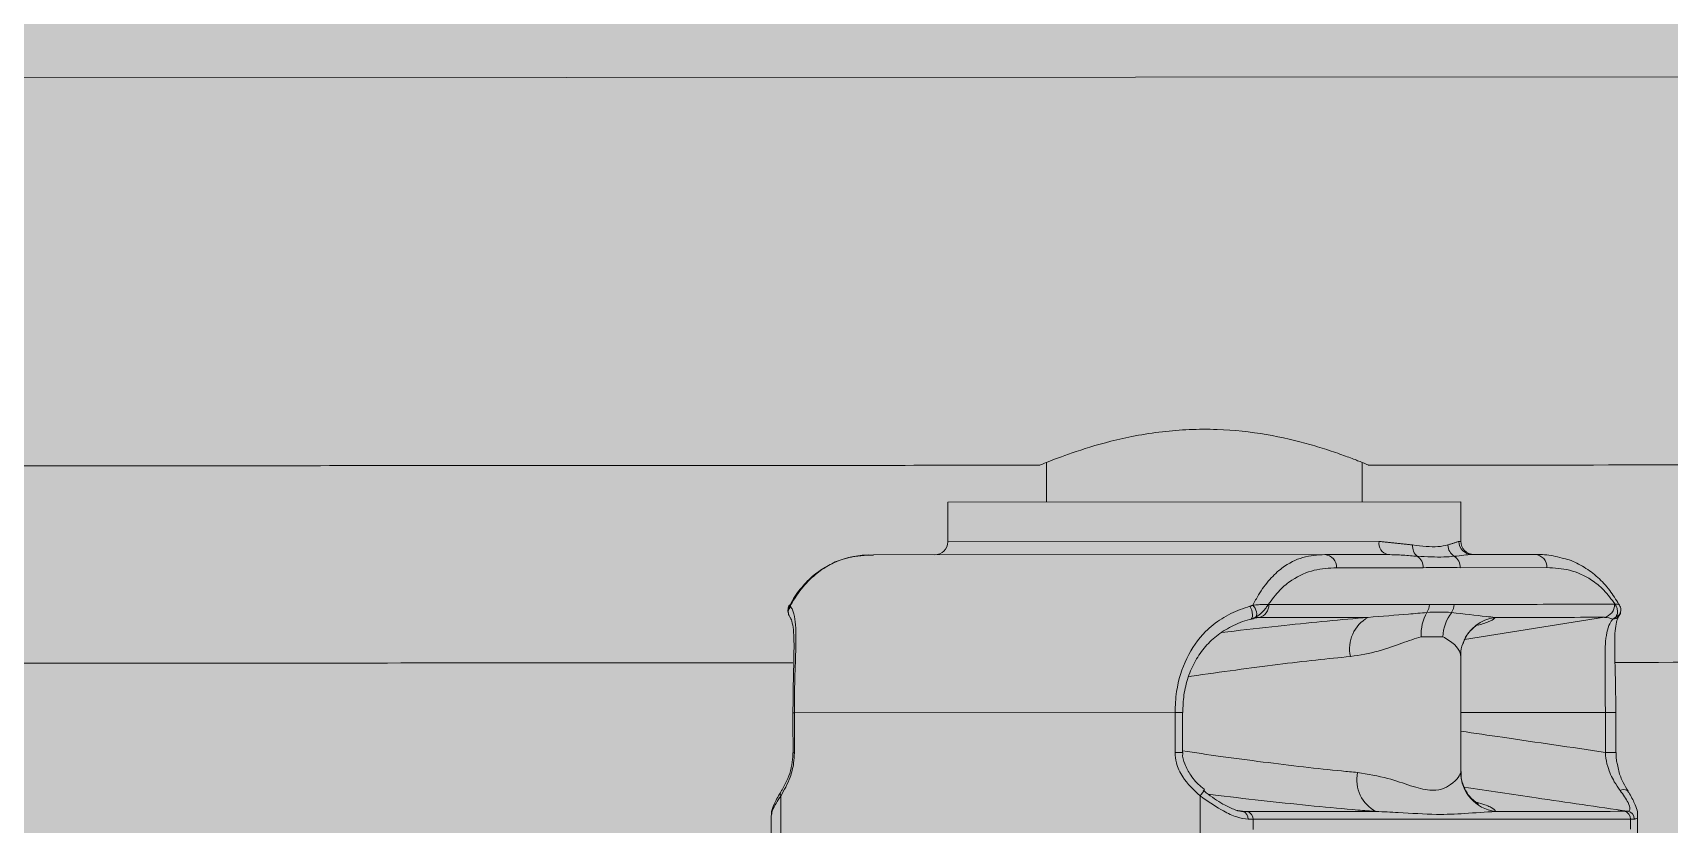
# Model space of a CAD drawing. Header units: millimetres. Extents: x 7964926 to 16080295, y -6277184 to -2986664.
# Drawn here: x 8008879.1 to 8009003.6, y -3080713.9 to -3080653.7 of the extents above; entities that cross this region are included whole.
import ezdxf

# ---------------------------------------------------------------- set-up
doc = ezdxf.new("R2010")
doc.units = ezdxf.units.MM
doc.header["$LTSCALE"] = 2000
doc.header["$MEASUREMENT"] = 0
doc.linetypes.add('160531_SATTVA BANDAPURA_base PLAN$0$160531_SATTVA BANDAPURA_base PLAN$0$PHANTOM', pattern=[63.5, 31.75, -6.35, 6.35, -6.35, 6.35, -6.35])
doc.layers.add('L - paving', color=9, linetype='Continuous', lineweight=5)
doc.layers.add('L-HATCH', color=8, linetype='Continuous', lineweight=5)

# ---------------------------------------------------------------- blocks, each defined once
blk = doc.blocks.new('gym')
at = {"linetype": '160531_SATTVA BANDAPURA_base PLAN$0$160531_SATTVA BANDAPURA_base PLAN$0$PHANTOM', "lineweight": 0}
blk.add_line((-2876.32, -1.56), (-4476.5, -2.46), dxfattribs=at)
at = {"linetype": 'Continuous', "lineweight": 15}
for p, q in [((-3558.04, -34.24), (-3597.05, -34.27)), ((-3597.05, -37.27), (-3564.26, -37.25)), ((-3558.18, -37.25), (-3558.04, -37.25)), ((-3568.38, -38.25), (-3602.71, -38.27)), ((-3568.38, -38.25), (-3563.58, -38.25)), ((-3557.19, -38.24), (-3552.38, -38.24)), ((-3560.9, -39.25), (-3567.49, -39.25)), ((-3551.49, -39.24), (-3558.08, -39.25)), ((-3573.86, -43.1), (-3573.4, -43.03)), ((-3557.75, -44.7), (-3547.11, -43.01)), ((-3608.72, -50.28), (-3608.83, -50.28)), ((-3579.77, -50.26), (-3608.72, -50.28)), ((-3579.77, -50.26), (-3579.19, -50.26)), ((-3558.04, -50.25), (-3547.04, -50.24)), ((-3547.04, -50.24), (-3546.25, -50.24)), ((-3546.25, -50.24), (-3546.25, -50.24)), ((-3608.72, -53.32), (-3608.82, -53.32)), ((-3579.77, -53.3), (-3579.19, -53.3)), ((-3546.25, -53.28), (-3547.04, -53.28)), ((-3546.25, -53.28), (-3546.25, -53.28)), ((-3609.75, -56.6), (-3609.75, -60.95)), ((-3577.87, -60.94), (-3577.87, -56.58)), ((-3545.32, -56.24), (-3545.33, -56.24)), ((-3573.83, -58.37), (-3573.83, -59.14)), ((-3545.13, -59.12), (-3545.13, -58.36))]:
    blk.add_line(p, q, dxfattribs=at)
at = {"linetype": 'Continuous', "lineweight": 15, "flags": 128}
for points in [[(-3574.04, -43.17), (-3573.97, -43.15), (-3573.92, -43.07), (-3573.88, -42.96), (-3573.88, -42.82), (-3573.9, -42.65), (-3573.94, -42.48), (-3574, -42.32), (-3574.07, -42.18)], [(-3573.86, -42.1), (-3573.76, -42.21), (-3573.68, -42.33), (-3573.62, -42.47), (-3573.58, -42.61), (-3573.56, -42.75), (-3573.57, -42.87), (-3573.61, -42.96), (-3573.66, -43.03)], [(-3545.33, -56.24), (-3545.33, -56.24), (-3545.4, -56.16), (-3545.51, -56.12), (-3545.64, -56.1), (-3545.78, -56.12), (-3545.92, -56.17)]]:
    blk.add_lwpolyline(points, dxfattribs=at)
at = {"linetype": 'Continuous', "lineweight": 15}
for centre, radius, start, end in [((-3598.05, -37.27), 1, 270.0323, 0.0323), ((-3563.38, -37.38), 0.888, 171.357, 257.2405), ((-3557.18, -37.25), 0.997, 179.8288, 269.8276), ((-3557.04, -37.24), 1, 180.0323, 270.0323), ((-3568.44, -39.2), 0.951, 356.9366, 86.559), ((-3560.71, -37.61), 0.998, 174.8209, 230.6807), ((-3561.93, -39.23), 1.03, 358.9701, 55.178), ((-3557.98, -37.5), 1.04, 181.4079, 238.7319), ((-3559.11, -39.23), 1.03, 358.9706, 55.1775), ((-3552.44, -39.19), 0.951, 356.9359, 86.5592), ((-3608.67, -42.53), 0.539, 129.6533, 182.5969), ((-3608.6, -42.63), 0.581, 133.2349, 217.5278), ((-3573.6, -42.08), 0.97, 282.0115, 2.5068), ((-3572.63, -43.75), 1.71, 90.0446, 91.7138), ((-3561.51, -42.04), 1.08, 325.6554, 0.3234), ((-3559.63, -42.04), 1.08, 325.6554, 0.3234), ((-3547.32, -42.07), 0.97, 282.0113, 2.5075), ((-3546.35, -43.74), 1.71, 88.3507, 90.0203), ((-3573.4, -44.53), 1.5, 90.0518, 99.0389), ((-3563.77, -45.41), 2.73, 119.1202, 192.4804), ((-3557.88, -44.25), 3.17, 149.5763, 184.3226), ((-3556.18, -44.63), 3.23, 142.1093, 177.5129), ((-3555.05, -45.99), 2.99, 97.0097, 159.7367), ((-3547.12, -44.6), 1.58, 65.7911, 89.6887), ((-3546.46, -42.59), 0.564, 269.0892, 320.5092), ((-3546.43, -42.48), 0.557, 287.4808, 355.9646), ((-3563.23, -55.36), 2.72, 168.2851, 242.8184), ((-3555.04, -54.79), 3, 180.1175, 262.9326), ((-3609.46, -56.44), 0.335, 150.1852, 207.6521), ((-3579.38, -55.13), 2.1, 316.0932, 331.6951), ((-3574.77, -58.32), 0.565, 355.0936, 74.8701), ((-3574.41, -58.35), 0.582, 357.5594, 78.0512), ((-3545.71, -58.33), 0.582, 357.557, 78.0536), ((-3545.44, -58.34), 0.595, 359.276, 80.298)]:
    blk.add_arc(centre, radius, start, end, dxfattribs=at)
for points, knots in [([(-3590.05, -31.46), (-3590.02, -31.45), (-3589.96, -31.42), (-3589.3, -31.15), (-3587.73, -30.54), (-3585.26, -29.76), (-3582.81, -29.21), (-3580.8, -28.9), (-3578.68, -28.72), (-3575.99, -28.71), (-3572.72, -29.07), (-3569.91, -29.74), (-3568, -30.34), (-3566.76, -30.77), (-3565.81, -31.14), (-3565.25, -31.36), (-3565.01, -31.46), (-3565.06, -31.44), (-3565.07, -31.44)], [0, 0, 0, 0, 0.04997, 0.101461, 0.202369, 0.307918, 0.362601, 0.41902, 0.470983, 0.524713, 0.621956, 0.721336, 0.774668, 0.829472, 0.883886, 0.940087, 0.991057, 1, 1, 1, 1]), ([(-3602.71, -38.27), (-3603.34, -38.3), (-3604.61, -38.37), (-3606.25, -39.05), (-3607.55, -40.1), (-3608.4, -41.09), (-3608.86, -41.85), (-3609.02, -42.12)], [0, 0, 0, 0, 0.280779, 0.5672333, 0.7355271, 0.9075266, 1, 1, 1, 1]), ([(-3602.71, -38.29), (-3602.88, -38.28), (-3603.48, -38.27), (-3604.51, -38.43), (-3605.69, -38.79), (-3606.4, -39.24), (-3606.72, -39.44)], [0, 0, 0, 0, 0.1317, 0.460852, 0.756409, 1, 1, 1, 1]), ([(-3573.86, -42.1), (-3573.71, -41.83), (-3573.31, -41.08), (-3572.57, -40.09), (-3571.45, -39.05), (-3570.03, -38.35), (-3568.94, -38.29), (-3568.38, -38.25)], [0, 0, 0, 0, 0.0924729, 0.2605692, 0.4327636, 0.7125975, 1, 1, 1, 1]), ([(-3561.34, -38.38), (-3561.69, -38.35), (-3562.4, -38.28), (-3563.19, -38.26), (-3563.58, -38.25)], [0, 0, 0, 0, 0.503579, 1, 1, 1, 1]), ([(-3561.7, -37.52), (-3561.01, -37.6), (-3559.93, -37.72), (-3559.26, -37.57), (-3559.02, -37.52)], [0, 0, 0, 0, 0.644527, 1, 1, 1, 1]), ([(-3558.52, -38.38), (-3558.78, -38.4), (-3559.6, -38.46), (-3560.64, -38.42), (-3561.34, -38.38)], [0, 0, 0, 0, 0.321203, 1, 1, 1, 1]), ([(-3557.19, -38.24), (-3557.39, -38.26), (-3557.78, -38.28), (-3558.28, -38.35), (-3558.52, -38.38)], [0, 0, 0, 0, 0.503755, 1, 1, 1, 1]), ([(-3550.34, -38.52), (-3550.56, -38.46), (-3551.23, -38.27), (-3551.92, -38.23), (-3552.36, -38.24), (-3552.38, -38.24)], [0, 0, 0, 0, 0.322012, 0.966194, 1, 1, 1, 1]), ([(-3546.01, -42.04), (-3546.24, -41.67), (-3546.73, -40.88), (-3547.62, -39.94), (-3548.66, -39.16), (-3549.59, -38.69), (-3550.16, -38.56), (-3550.34, -38.52)], [0, 0, 0, 0, 0.188798, 0.410391, 0.64181, 0.884107, 1, 1, 1, 1]), ([(-3606.72, -39.44), (-3606.76, -39.47), (-3607.15, -39.69), (-3607.82, -40.34), (-3608.57, -41.19), (-3608.93, -41.86), (-3609.05, -42.08)], [0, 0, 0, 0, 0.0471932, 0.4410944, 0.8115068, 1, 1, 1, 1]), ([(-3567.49, -39.25), (-3568.06, -39.28), (-3569.2, -39.34), (-3570.65, -39.97), (-3571.82, -40.9), (-3572.39, -41.66), (-3572.68, -42.04)], [0, 0, 0, 0, 0.313321, 0.632443, 0.814298, 1, 1, 1, 1]), ([(-3558.08, -39.25), (-3558.38, -39.24), (-3559.32, -39.21), (-3560.26, -39.23), (-3560.9, -39.25)], [0, 0, 0, 0, 0.321298, 1, 1, 1, 1]), ([(-3546.3, -42.02), (-3546.58, -41.65), (-3547.15, -40.89), (-3548.31, -39.97), (-3549.77, -39.33), (-3550.91, -39.27), (-3551.49, -39.24)], [0, 0, 0, 0, 0.181627, 0.367555, 0.679809, 1, 1, 1, 1]), ([(-3609.08, -42.07), (-3609.09, -42.08), (-3609.14, -42.15), (-3609.21, -42.33), (-3609.21, -42.5), (-3609.21, -42.56)], [0, 0, 0, 0, 0.078085, 0.666078, 1, 1, 1, 1]), ([(-3609.02, -42.12), (-3609.05, -42.1), (-3609.1, -42.08), (-3609.08, -42.07), (-3609.08, -42.07)], [0, 0, 0, 0, 0.845764, 1, 1, 1, 1]), ([(-3609, -42.2), (-3608.95, -42.28), (-3608.8, -42.51), (-3608.66, -43.1), (-3608.58, -44.25), (-3608.63, -46.07), (-3608.71, -48.3), (-3608.72, -49.74), (-3608.72, -50.28)], [0, 0, 0, 0, 0.075848, 0.23018, 0.384334, 0.621013, 0.860109, 1, 1, 1, 1]), ([(-3579.77, -50.26), (-3579.75, -49.72), (-3579.68, -48.28), (-3578.98, -46.06), (-3577.71, -44.23), (-3576.25, -43.08), (-3575.08, -42.49), (-3574.32, -42.26), (-3574.07, -42.18)], [0, 0, 0, 0, 0.139891, 0.378988, 0.615665, 0.76982, 0.924153, 1, 1, 1, 1]), ([(-3573.86, -42.1), (-3573.7, -42.08), (-3573.47, -42.06), (-3573.18, -42.04), (-3572.98, -42.03), (-3572.83, -42.03), (-3572.76, -42.03), (-3572.73, -42.03), (-3572.71, -42.04), (-3572.7, -42.04), (-3572.69, -42.04), (-3572.68, -42.04), (-3572.68, -42.04), (-3572.68, -42.04)], [0, 0, 0, 0, 0.297241, 0.4492713, 0.712119, 0.8368352, 0.905834, 0.9454256, 0.9683462, 0.9816423, 0.9893606, 0.995883, 1, 1, 1, 1]), ([(-3572.68, -42.04), (-3572.68, -42.04), (-3572.68, -42.05), (-3572.69, -42.05), (-3572.7, -42.07), (-3572.71, -42.09), (-3572.73, -42.12), (-3572.78, -42.19), (-3572.89, -42.35), (-3573.06, -42.55), (-3573.33, -42.81), (-3573.53, -42.94), (-3573.66, -43.03)], [0, 0, 0, 0, 0.0042525, 0.0145579, 0.0252144, 0.0437492, 0.0762662, 0.1344502, 0.2447728, 0.556277, 0.7016434, 1, 1, 1, 1]), ([(-3572.63, -42.04), (-3572.33, -42.04), (-3570.82, -42.04), (-3566.75, -42.04), (-3562.99, -42.03), (-3560.43, -42.03)], [0, 0, 0, 0, 0.074284, 0.371417, 1, 1, 1, 1]), ([(-3560.43, -42.03), (-3560.13, -42.03), (-3559.5, -42.04), (-3558.87, -42.03), (-3558.55, -42.03)], [0, 0, 0, 0, 0.481689, 1, 1, 1, 1]), ([(-3558.55, -42.03), (-3556.9, -42.03), (-3552.83, -42.03), (-3548.76, -42.03), (-3546.35, -42.02)], [0, 0, 0, 0, 0.405733, 1, 1, 1, 1]), ([(-3546, -42.04), (-3546.01, -42.03), (-3546.02, -42.02), (-3546.09, -42.01), (-3546.17, -42.01), (-3546.22, -42.02), (-3546.25, -42.02), (-3546.27, -42.02), (-3546.28, -42.02), (-3546.29, -42.02), (-3546.29, -42.02), (-3546.3, -42.02), (-3546.3, -42.02)], [0, 0, 0, 0, 0.174963, 0.568724, 0.755543, 0.858901, 0.918222, 0.952562, 0.972501, 0.984059, 0.993812, 1, 1, 1, 1]), ([(-3546.3, -42.02), (-3546.3, -42.03), (-3546.29, -42.03), (-3546.29, -42.04), (-3546.28, -42.05), (-3546.27, -42.07), (-3546.25, -42.11), (-3546.22, -42.18), (-3546.15, -42.34), (-3546.11, -42.53), (-3546.13, -42.79), (-3546.21, -42.92), (-3546.26, -43.01)], [0, 0, 0, 0, 0.004264, 0.014572, 0.025214, 0.043745, 0.076266, 0.134457, 0.244775, 0.556276, 0.701646, 1, 1, 1, 1]), ([(-3545.87, -42.52), (-3545.87, -42.46), (-3545.87, -42.34), (-3545.93, -42.17), (-3545.98, -42.08), (-3546.01, -42.04)], [0, 0, 0, 0, 0.295434, 0.688268, 1, 1, 1, 1]), ([(-3609.21, -42.56), (-3609.21, -42.62), (-3609.2, -42.71), (-3609.15, -42.8), (-3609.14, -42.83)], [0, 0, 0, 0, 0.70747, 1, 1, 1, 1]), ([(-3609.06, -42.98), (-3609.06, -42.99), (-3609.01, -43.03), (-3608.9, -43.29), (-3608.78, -43.91), (-3608.74, -44.83), (-3608.75, -45.75), (-3608.76, -46.4), (-3608.77, -46.6)], [0, 0, 0, 0, 0.034898, 0.242536, 0.465913, 0.685409, 0.902367, 1, 1, 1, 1]), ([(-3579.18, -50.26), (-3579.17, -49.81), (-3579.13, -48.89), (-3578.8, -47.55), (-3578.25, -46.29), (-3577.48, -45.2), (-3576.51, -44.29), (-3575.31, -43.6), (-3574.39, -43.22), (-3573.85, -43.13), (-3573.81, -43.12)], [0, 0, 0, 0, 0.127113, 0.263222, 0.399273, 0.538263, 0.680624, 0.829417, 0.987853, 1, 1, 1, 1]), ([(-3576.21, -44.18), (-3575.9, -44.14), (-3574.29, -43.94), (-3571.57, -43.64), (-3568.12, -43.28), (-3566.11, -43.11), (-3565.09, -43.02)], [0, 0, 0, 0, 0.078966, 0.405242, 0.698886, 1, 1, 1, 1]), ([(-3573.74, -43.08), (-3573.71, -43.07), (-3573.67, -43.05), (-3573.64, -43.05), (-3573.63, -43.05)], [0, 0, 0, 0, 0.586565, 1, 1, 1, 1]), ([(-3565.09, -43.02), (-3565.44, -43.02), (-3568.21, -43.03), (-3570.98, -43.03), (-3573.4, -43.03)], [0, 0, 0, 0, 0.1269, 1, 1, 1, 1]), ([(-3565.09, -43.02), (-3564.04, -42.94), (-3562.46, -42.81), (-3561.07, -42.69), (-3560.62, -42.65)], [0, 0, 0, 0, 0.668913, 1, 1, 1, 1]), ([(-3560.62, -42.65), (-3560.3, -42.63), (-3559.66, -42.61), (-3559.05, -42.63), (-3558.74, -42.65)], [0, 0, 0, 0, 0.481706, 1, 1, 1, 1]), ([(-3558.74, -42.65), (-3557.82, -42.76), (-3556.62, -42.91), (-3555.65, -43), (-3555.42, -43.02)], [0, 0, 0, 0, 0.7665731, 1, 1, 1, 1]), ([(-3557.85, -45.02), (-3557.82, -44.9), (-3557.72, -44.55), (-3557.4, -44.13), (-3557.06, -43.78), (-3556.81, -43.61), (-3556.69, -43.55), (-3556.71, -43.55), (-3556.71, -43.56)], [0, 0, 0, 0, 0.09757, 0.287237, 0.467726, 0.658374, 0.877868, 1, 1, 1, 1]), ([(-3555.42, -43.02), (-3555.5, -43.11), (-3555.64, -43.28), (-3556.36, -43.51), (-3556.69, -43.61)], [0, 0, 0, 0, 0.5379, 1, 1, 1, 1]), ([(-3547.11, -43.01), (-3547.42, -43.01), (-3548.93, -43.02), (-3551.69, -43.02), (-3554.16, -43.02), (-3555.42, -43.02)], [0, 0, 0, 0, 0.109137, 0.545689, 1, 1, 1, 1]), ([(-3547.04, -50.24), (-3547.05, -49.77), (-3547.05, -48.51), (-3547.08, -46.55), (-3547.06, -44.95), (-3546.9, -43.95), (-3546.7, -43.43), (-3546.53, -43.22), (-3546.47, -43.15)], [0, 0, 0, 0, 0.136372, 0.370683, 0.606157, 0.763521, 0.921131, 1, 1, 1, 1]), ([(-3546.3, -46.87), (-3546.31, -46.61), (-3546.33, -45.9), (-3546.34, -44.93), (-3546.31, -44), (-3546.21, -43.34), (-3546.09, -43.03), (-3546.03, -42.97), (-3546.02, -42.95)], [0, 0, 0, 0, 0.117612, 0.3213357, 0.524765, 0.7268423, 0.9326429, 1, 1, 1, 1]), ([(-3546.03, -42.93), (-3546, -42.89), (-3545.92, -42.8), (-3545.88, -42.65), (-3545.88, -42.56), (-3545.88, -42.52)], [0, 0, 0, 0, 0.325027, 0.7348, 1, 1, 1, 1]), ([(-3561.05, -44.49), (-3561.52, -44.64), (-3562.49, -44.96), (-3564.27, -45.65), (-3565.7, -45.88), (-3566.43, -46)], [0, 0, 0, 0, 0.319772, 0.656313, 1, 1, 1, 1]), ([(-3558.06, -45.93), (-3558.06, -45.87), (-3558.07, -45.7), (-3558.45, -45.05), (-3559.09, -44.68), (-3559.41, -44.49)], [0, 0, 0, 0, 0.195189, 0.593212, 1, 1, 1, 1]), ([(-3566.43, -46), (-3567.29, -46.08), (-3569.03, -46.25), (-3571.99, -46.6), (-3575.17, -47.02), (-3577.49, -47.34), (-3578.67, -47.52), (-3578.75, -47.53)], [0, 0, 0, 0, 0.232757, 0.471464, 0.722994, 0.9819, 1, 1, 1, 1]), ([(-3558.03, -45.93), (-3558.03, -45.87), (-3558.04, -45.61), (-3558, -45.24), (-3557.86, -44.98), (-3557.85, -44.96)], [0, 0, 0, 0, 0.190496, 0.914523, 1, 1, 1, 1]), ([(-3608.77, -46.6), (-3608.77, -46.84), (-3608.79, -47.51), (-3608.82, -48.77), (-3608.82, -49.77), (-3608.83, -50.28)], [0, 0, 0, 0, 0.218927, 0.610677, 1, 1, 1, 1]), ([(-3546.25, -50.24), (-3546.25, -49.78), (-3546.26, -48.82), (-3546.28, -47.67), (-3546.3, -47.05), (-3546.3, -46.87)], [0, 0, 0, 0, 0.389649, 0.819573, 1, 1, 1, 1]), ([(-3608.72, -50.28), (-3608.72, -50.68), (-3608.72, -51.69), (-3608.72, -52.7), (-3608.72, -53.32)], [0, 0, 0, 0, 0.394493, 1, 1, 1, 1]), ([(-3579.77, -53.3), (-3579.77, -52.9), (-3579.77, -51.89), (-3579.77, -50.87), (-3579.77, -50.26)], [0, 0, 0, 0, 0.394495, 1, 1, 1, 1]), ([(-3547.04, -53.28), (-3547.04, -52.65), (-3547.04, -51.63), (-3547.04, -50.62), (-3547.04, -50.24)], [0, 0, 0, 0, 0.62803, 1, 1, 1, 1]), ([(-3558.03, -51.67), (-3556.98, -51.83), (-3553.31, -52.36), (-3549.65, -52.9), (-3547.04, -53.28)], [0, 0, 0, 0, 0.288775, 1, 1, 1, 1]), ([(-3608.72, -53.32), (-3608.73, -53.57), (-3608.76, -54.22), (-3609.09, -55.43), (-3609.5, -56.15), (-3609.75, -56.6)], [0, 0, 0, 0, 0.1969143, 0.4990654, 1, 1, 1, 1]), ([(-3608.84, -53.32), (-3608.84, -53.42), (-3608.82, -53.8), (-3608.9, -54.16), (-3608.96, -54.42)], [0, 0, 0, 0, 0.27805, 1, 1, 1, 1]), ([(-3577.87, -56.58), (-3578.35, -56.13), (-3579.11, -55.41), (-3579.69, -54.21), (-3579.75, -53.56), (-3579.77, -53.3)], [0, 0, 0, 0, 0.500937, 0.803086, 1, 1, 1, 1]), ([(-3577.53, -56.11), (-3577.61, -56.04), (-3578.01, -55.73), (-3578.57, -55.1), (-3579.03, -54.23), (-3579.23, -53.61), (-3579.18, -53.32), (-3579.18, -53.3)], [0, 0, 0, 0, 0.09807, 0.450594, 0.737875, 0.981209, 1, 1, 1, 1]), ([(-3579.19, -53.17), (-3578.23, -53.31), (-3576.18, -53.61), (-3573.07, -54.02), (-3569.96, -54.4), (-3567.58, -54.65), (-3566.29, -54.77), (-3565.9, -54.8)], [0, 0, 0, 0, 0.204473, 0.436721, 0.666836, 0.896937, 1, 1, 1, 1]), ([(-3545.92, -56.17), (-3546.07, -55.96), (-3546.44, -55.44), (-3546.85, -54.55), (-3547.02, -53.73), (-3547.04, -53.36), (-3547.04, -53.28)], [0, 0, 0, 0, 0.282135, 0.683685, 0.934827, 1, 1, 1, 1]), ([(-3546.13, -54.21), (-3546.16, -54.09), (-3546.24, -53.8), (-3546.23, -53.48), (-3546.23, -53.28)], [0, 0, 0, 0, 0.396842, 1, 1, 1, 1]), ([(-3608.96, -54.42), (-3608.96, -54.43), (-3609.01, -54.75), (-3609.25, -55.32), (-3609.52, -55.91), (-3609.71, -56.21), (-3609.75, -56.27)], [0, 0, 0, 0, 0.015843, 0.401984, 0.865583, 1, 1, 1, 1]), ([(-3556.71, -57.18), (-3556.7, -57.19), (-3556.68, -57.2), (-3556.8, -57.14), (-3557.08, -56.94), (-3557.48, -56.53), (-3557.84, -55.89), (-3558.05, -55.24), (-3558.01, -54.84), (-3558, -54.73)], [0, 0, 0, 0, 0.078688, 0.269627, 0.433254, 0.59169, 0.757271, 0.935203, 1, 1, 1, 1]), ([(-3545.31, -56.23), (-3545.44, -56.02), (-3545.71, -55.57), (-3546, -54.88), (-3546.1, -54.37), (-3546.13, -54.21)], [0, 0, 0, 0, 0.387404, 0.801103, 1, 1, 1, 1]), ([(-3565.9, -54.8), (-3565.1, -54.94), (-3563.61, -55.19), (-3561.82, -55.85), (-3560.46, -56.22), (-3559.47, -56.11), (-3558.71, -55.72), (-3558.17, -55.13), (-3558.08, -54.91), (-3558.03, -54.8)], [0, 0, 0, 0, 0.169705, 0.319965, 0.469683, 0.585047, 0.700713, 0.850545, 1, 1, 1, 1]), ([(-3545.34, -57.76), (-3547.66, -57.42), (-3551.81, -56.81), (-3555.96, -56.2), (-3557.79, -55.93)], [0, 0, 0, 0, 0.559, 1, 1, 1, 1]), ([(-3609.74, -56.28), (-3609.78, -56.34), (-3610.02, -56.71), (-3610.28, -57.28), (-3610.49, -57.75), (-3610.46, -58.02), (-3610.46, -58.06)], [0, 0, 0, 0, 0.091329, 0.561937, 0.930081, 1, 1, 1, 1]), ([(-3609.75, -56.6), (-3610.01, -56.98), (-3610.4, -57.58), (-3610.44, -57.93), (-3610.45, -58.05)], [0, 0, 0, 0, 0.645036, 1, 1, 1, 1]), ([(-3574.21, -58.37), (-3574.49, -58.33), (-3575.04, -58.25), (-3576.24, -57.68), (-3577.2, -57.07), (-3577.79, -56.64), (-3577.87, -56.58)], [0, 0, 0, 0, 0.273807, 0.541963, 0.935712, 1, 1, 1, 1]), ([(-3577.62, -56.19), (-3577.55, -56.24), (-3577.06, -56.61), (-3576.27, -57.16), (-3575.34, -57.62), (-3574.85, -57.76), (-3574.65, -57.77), (-3574.62, -57.77)], [0, 0, 0, 0, 0.068046, 0.474694, 0.738911, 0.956421, 1, 1, 1, 1]), ([(-3564.48, -57.77), (-3564.93, -57.74), (-3566.42, -57.62), (-3569.16, -57.37), (-3572.75, -56.99), (-3575.49, -56.68), (-3576.99, -56.49), (-3577.24, -56.46)], [0, 0, 0, 0, 0.122608, 0.3961791, 0.6697625, 0.9456045, 1, 1, 1, 1]), ([(-3556.86, -57.07), (-3556.8, -57.09), (-3556.22, -57.24), (-3555.67, -57.48), (-3555.39, -57.68), (-3555.4, -57.76), (-3555.4, -57.77)], [0, 0, 0, 0, 0.049009, 0.505161, 0.974796, 1, 1, 1, 1]), ([(-3545.34, -57.76), (-3545.32, -57.75), (-3545.21, -57.74), (-3545.13, -57.58), (-3545.3, -57.05), (-3545.69, -56.5), (-3545.92, -56.17)], [0, 0, 0, 0, 0.047878, 0.285055, 0.573067, 1, 1, 1, 1]), ([(-3544.6, -58.02), (-3544.6, -57.95), (-3544.61, -57.69), (-3544.8, -57.2), (-3545.05, -56.67), (-3545.29, -56.3), (-3545.33, -56.24)], [0, 0, 0, 0, 0.126593, 0.444416, 0.908437, 1, 1, 1, 1]), ([(-3574.29, -57.78), (-3574.11, -57.78), (-3573.2, -57.78), (-3569.93, -57.78), (-3566.84, -57.78), (-3564.48, -57.77)], [0, 0, 0, 0, 0.055408, 0.277044, 1, 1, 1, 1]), ([(-3545.13, -58.36), (-3545.31, -58.36), (-3546.22, -58.36), (-3550.02, -58.36), (-3559.41, -58.37), (-3568.07, -58.37), (-3573.83, -58.37)], [0, 0, 0, 0, 0.018948, 0.094737, 0.397897, 1, 1, 1, 1]), ([(-3555.4, -57.77), (-3556.17, -57.82), (-3557.57, -57.92), (-3560.05, -58.05), (-3562.3, -57.86), (-3563.91, -57.8), (-3564.48, -57.77)], [0, 0, 0, 0, 0.292431, 0.5317108, 0.836543, 1, 1, 1, 1]), ([(-3555.4, -57.77), (-3555.01, -57.77), (-3551.74, -57.77), (-3548.47, -57.77), (-3545.59, -57.76)], [0, 0, 0, 0, 0.119622, 1, 1, 1, 1]), ([(-3544.61, -58.05), (-3544.6, -58.08), (-3544.56, -58.26), (-3544.68, -58.33), (-3544.82, -58.35), (-3544.85, -58.35)], [0, 0, 0, 0, 0.137649, 0.853952, 1, 1, 1, 1])]:
    blk.add_open_spline(points, degree=3, knots=knots, dxfattribs=at)
for points in [[(-3765.09, -31.56), (-3590.05, -31.46)], [(-3589.55, -31.26), (-3589.55, -34.26)], [(-3565.55, -34.25), (-3565.55, -31.24)], [(-3565.07, -31.45), (-2980.74, -31.12)], [(-3597.05, -34.27), (-3597.05, -37.27)], [(-3558.04, -37.25), (-3558.04, -34.24)], [(-3564.26, -37.25), (-3561.7, -37.52)], [(-3559.02, -37.52), (-3558.18, -37.25)], [(-3609.02, -42.12), (-3609, -42.2)], [(-3574.07, -42.18), (-3573.86, -42.1)], [(-3573.66, -43.03), (-3573.82, -43.09)], [(-3573.82, -43.1), (-3573.8, -43.1)], [(-3546.26, -43.01), (-3546.47, -43.15)], [(-3559.41, -44.49), (-3561.05, -44.49)], [(-3558.03, -54.79), (-3558.04, -45.93)], [(-3740.43, -46.55), (-3608.83, -46.47)], [(-3546.31, -46.44), (-3404.75, -46.36)], [(-3608.83, -50.28), (-3608.82, -53.32)], [(-3579.19, -53.3), (-3579.19, -50.26)], [(-3546.25, -53.28), (-3546.25, -50.24)], [(-3558.03, -54.8), (-3558.03, -54.79)], [(-3610.48, -58.08), (-3610.48, -59.47)], [(-3575.07, -57.7), (-3574.62, -57.77)], [(-3574.62, -57.77), (-3574.29, -57.78)], [(-3573.83, -58.37), (-3574.21, -58.37)], [(-3545.59, -57.76), (-3545.34, -57.76)], [(-3544.85, -58.35), (-3545.13, -58.36)], [(-3544.59, -59.44), (-3544.59, -58.05)]]:
    blk.add_open_spline(points, degree=1, dxfattribs=at)

msp = doc.modelspace()

# ---------------------------------------------------------------- hatches: boundary and pattern name
at = {"layer": 'L - paving'}
h = msp.add_hatch(dxfattribs=at)
h.set_pattern_fill('ANSI36', color=37, scale=1000)
h.paths.add_polyline_path([(7997249.07, -3079450.78), (7997249.07, -3078947.26), (7999248.19, -3078947.26), (7999248.19, -3079450.78)], flags=16)
h.paths.add_polyline_path([(8000120.75, -3079437.9), (8000120.75, -3078934.38), (8002119.87, -3078934.38), (8002119.87, -3079437.9)], flags=16)
h.paths.add_polyline_path([(8015248.98, -3079419.06), (8015248.98, -3078915.54), (8017248.09, -3078915.54), (8017248.09, -3079419.06)], flags=16)
h.paths.add_polyline_path([(8018120.65, -3079406.18), (8018120.65, -3078902.67), (8020119.77, -3078902.67), (8020119.77, -3079406.18)], flags=16)
h.paths.add_polyline_path([(7999236.28, -3080456.15), (7999236.28, -3081256.15), (7998436.28, -3081256.15), (7998436.28, -3080456.15)], flags=16)
h.paths.add_polyline_path([(8022495, -3080470.58), (8022495, -3079512), (8023637.09, -3079512), (8023636.13, -3080473.42)])
h.paths.add_polyline_path([(7993153.39, -3080728.49), (7993153.39, -3080434.64), (7993447.24, -3080434.64), (7993447.24, -3080728.49)], flags=16)
h.paths.add_polyline_path([(8007659.24, -3081506.43), (8007659.24, -3081212.58), (8007953.09, -3081212.58), (8007953.09, -3081506.43)], flags=16)
h.paths.add_polyline_path([(8022154.16, -3081211.82), (8022448, -3081211.82), (8022448, -3081505.66), (8022154.16, -3081505.66)], flags=16)
h.paths.add_polyline_path([(8017889.53, -3079143.18), (8017889.53, -3079543.18), (8017489.53, -3079543.18), (8017489.53, -3079143.18)], flags=16)
h.paths.add_polyline_path([(8020361.12, -3079138.13), (8020761.12, -3079138.13), (8020761.12, -3079538.13), (8020361.12, -3079538.13)], flags=16)
h.paths.add_polyline_path([(7999889.63, -3079174.9), (7999889.63, -3079574.9), (7999489.63, -3079574.9), (7999489.63, -3079174.9)], flags=16)
h.paths.add_polyline_path([(7997011.95, -3079179.96), (7997011.95, -3079579.96), (7996611.95, -3079579.96), (7996611.95, -3079179.96)], flags=16)
edge = h.paths.add_edge_path()
edge.add_arc((7997107.17, -3072809.97), 8900, 253.968729, 267.611384)
edge.add_line((7996736.24, -3081702.23), (7996736.24, -3080509.97))
edge.add_line((7996736.24, -3080509.97), (7998136.24, -3080509.97))
edge.add_line((7998136.24, -3080509.97), (7998136.24, -3081709.97))
edge.add_line((7998136.24, -3081709.97), (8001236.23, -3081709.97))
edge.add_line((8001236.23, -3081709.97), (8001236.23, -3080509.96))
edge.add_line((8001236.23, -3080509.96), (8002636.23, -3080509.96))
edge.add_line((8002636.23, -3080509.96), (8002636.23, -3081709.97))
edge.add_line((8002636.23, -3081709.97), (8005736.22, -3081709.97))
edge.add_line((8005736.22, -3081709.97), (8005736.22, -3080509.96))
edge.add_line((8005736.22, -3080509.96), (8007136.22, -3080509.96))
edge.add_line((8007136.22, -3080509.96), (8007136.22, -3081711.18))
edge.add_line((8007136.22, -3081711.18), (8010236.21, -3081711.18))
edge.add_line((8010236.21, -3081711.18), (8010236.21, -3080509.96))
edge.add_line((8010236.21, -3080509.96), (8011636.21, -3080509.96))
edge.add_line((8011636.21, -3080509.96), (8011636.21, -3081709.97))
edge.add_line((8011636.21, -3081709.97), (8011636.69, -3081709.97))
edge.add_line((8011636.69, -3081709.97), (8011636.69, -3080909.97))
edge.add_line((8011636.69, -3080909.97), (8012436.69, -3080909.97))
edge.add_line((8012436.69, -3080909.97), (8012436.69, -3081709.97))
edge.add_line((8012436.69, -3081709.97), (8014736.2, -3081709.97))
edge.add_line((8014736.2, -3081709.97), (8014736.2, -3080509.96))
edge.add_line((8014736.2, -3080509.96), (8016136.2, -3080509.96))
edge.add_line((8016136.2, -3080509.96), (8016136.2, -3081709.97))
edge.add_line((8016136.2, -3081709.97), (8019236.19, -3081709.97))
edge.add_line((8019236.19, -3081709.97), (8019236.19, -3080509.96))
edge.add_line((8019236.19, -3080509.96), (8020636.19, -3080509.96))
edge.add_line((8020636.19, -3080509.96), (8020636.19, -3081709.97))
edge.add_line((8020636.19, -3081709.97), (8023636.13, -3081709.97))
edge.add_line((8023636.13, -3081709.97), (8023636.13, -3078632.71))
edge.add_line((8023636.13, -3078632.71), (8021648.36, -3078636.21))
edge.add_line((8021648.36, -3078636.21), (8021648.36, -3079296.46))
edge.add_line((8021648.36, -3079296.46), (8020848.36, -3079296.46))
edge.add_line((8020848.36, -3079296.46), (8020848.36, -3078637.62))
edge.add_line((8020848.36, -3078637.62), (8014852.05, -3078648.19))
edge.add_line((8014852.05, -3078648.19), (8014852.05, -3079148.25))
edge.add_line((8014852.05, -3079148.25), (8015011.85, -3079148.25))
edge.add_line((8015011.85, -3079148.25), (8015011.85, -3079548.25))
edge.add_line((8015011.85, -3079548.25), (8014852.05, -3079548.25))
edge.add_line((8014852.05, -3079548.25), (8014852.05, -3079869.39))
edge.add_line((8014852.05, -3079869.39), (8002535.81, -3079869.39))
edge.add_line((8002535.81, -3079869.39), (8002535.81, -3078669.9))
edge.add_line((8002535.81, -3078669.9), (7992415.75, -3078687.73))
edge.add_line((7992415.75, -3078687.73), (7992419.85, -3081014.39))
edge.add_arc((7992136.25, -3090109.97), 9100, 73.968729, 88.214098, ccw=False)

# ---------------------------------------------------------------- block references
at = {"layer": 'L-HATCH', "color": 2}
msp.add_blockref('gym', (8012545.74, -3080655.13), dxfattribs=at)

doc.saveas('drawing.dxf')
